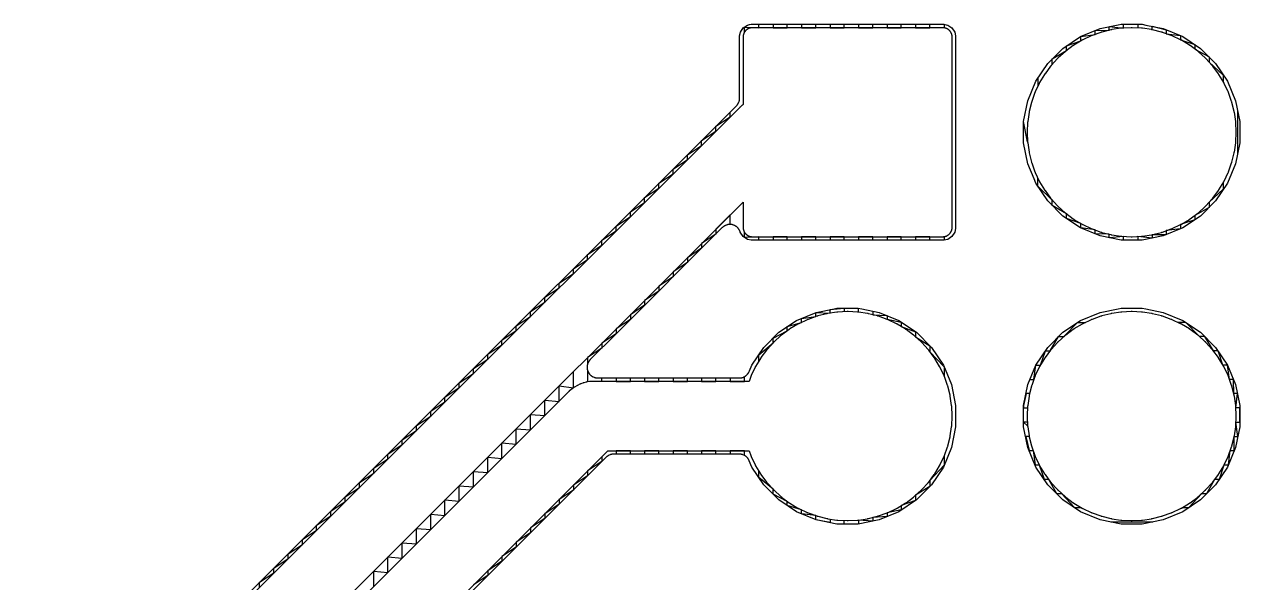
# Model space of a CAD drawing. Header units: metres. Extents: x 141.3 to 191.2, y -114.6 to -61.8.
# Drawn here: x 180.33 to 191.2, y -68.29 to -63.3 of the extents above; entities that cross this region are included whole.
import ezdxf

# ---------------------------------------------------------------- set-up
doc = ezdxf.new("R2010")
doc.units = ezdxf.units.M

msp = doc.modelspace()

# ---------------------------------------------------------------- linework, layer by layer
for points in [[(180.322, -70.403), (186.698, -64.026), (186.7, -64.025), (186.701, -64.023), (186.702, -64.022), (186.704, -64.02), (186.705, -64.018), (186.706, -64.017), (186.708, -64.015), (186.709, -64.013), (186.71, -64.012), (186.711, -64.01), (186.712, -64.008), (186.713, -64.006), (186.714, -64.004), (186.715, -64.002), (186.716, -64.001), (186.717, -63.999), (186.72, -63.991), (186.721, -63.989), (186.722, -63.987), (186.722, -63.985), (186.723, -63.983), (186.723, -63.981), (186.724, -63.979), (186.724, -63.977), (186.725, -63.975), (186.725, -63.973), (186.726, -63.97), (186.726, -63.968), (186.726, -63.966), (186.726, -63.964), (186.726, -63.962), (186.726, -63.96), (186.726, -63.958), (186.726, -63.401), (186.733, -63.367), (186.759, -63.329), (186.797, -63.303), (186.816, -63.299), (186.831, -63.296), (188.553, -63.296), (188.574, -63.301), (188.587, -63.303), (188.625, -63.329), (188.651, -63.367), (188.658, -63.401), (188.658, -65.123), (188.651, -65.157), (188.625, -65.195), (188.587, -65.221), (188.553, -65.228), (186.831, -65.228), (186.797, -65.221), (186.759, -65.195), (186.732, -65.156), (186.732, -65.155), (186.731, -65.153), (186.731, -65.151), (186.73, -65.149), (186.729, -65.147), (186.728, -65.145), (186.727, -65.143), (186.726, -65.142), (186.723, -65.136), (186.722, -65.134), (186.721, -65.132), (186.72, -65.13), (186.719, -65.129), (186.718, -65.127), (186.717, -65.125), (186.715, -65.123), (186.714, -65.122), (186.713, -65.12), (186.711, -65.119), (186.71, -65.117), (186.708, -65.116), (186.707, -65.114), (186.705, -65.113), (186.704, -65.111), (186.702, -65.11), (186.701, -65.109), (186.699, -65.107), (186.697, -65.106), (186.695, -65.105), (186.694, -65.104), (186.692, -65.103), (186.69, -65.102), (186.688, -65.101), (186.686, -65.1), (186.685, -65.099), (186.683, -65.098), (186.681, -65.097), (186.673, -65.094), (186.671, -65.093), (186.669, -65.092), (186.667, -65.092), (186.665, -65.091), (186.663, -65.09), (186.661, -65.09), (186.659, -65.089), (186.657, -65.089), (186.655, -65.089), (186.653, -65.088), (186.651, -65.088), (186.648, -65.088), (186.646, -65.088), (186.644, -65.087), (186.642, -65.087), (186.64, -65.087), (186.638, -65.087), (186.636, -65.087), (186.634, -65.088), (186.632, -65.088), (186.63, -65.088), (186.628, -65.088), (186.626, -65.089), (186.624, -65.089), (186.622, -65.089), (186.619, -65.09), (186.617, -65.09), (186.615, -65.091), (186.613, -65.092), (186.612, -65.092), (186.61, -65.093), (186.608, -65.094), (186.599, -65.097), (186.598, -65.098), (186.596, -65.099), (186.594, -65.1), (186.592, -65.101), (186.59, -65.102), (186.588, -65.103), (186.587, -65.104), (186.585, -65.105), (186.583, -65.106), (186.581, -65.107), (186.58, -65.109), (186.578, -65.11), (186.576, -65.111), (186.575, -65.113), (186.573, -65.114), (186.572, -65.116), (185.62, -66.068), (185.391, -66.297), (185.389, -66.298), (185.388, -66.3), (185.387, -66.301), (185.385, -66.303), (185.384, -66.305), (185.383, -66.306), (185.381, -66.308), (185.38, -66.31), (185.379, -66.311), (185.378, -66.313), (185.377, -66.315), (185.376, -66.317), (185.375, -66.319), (185.374, -66.321), (185.373, -66.322), (185.372, -66.324), (185.369, -66.332), (185.368, -66.334), (185.367, -66.336), (185.367, -66.338), (185.366, -66.34), (185.366, -66.342), (185.365, -66.344), (185.365, -66.346), (185.364, -66.348), (185.364, -66.35), (185.363, -66.353), (185.363, -66.355), (185.363, -66.357), (185.363, -66.359), (185.363, -66.361), (185.363, -66.363), (185.363, -66.365), (185.363, -66.367), (185.363, -66.369), (185.363, -66.371), (185.363, -66.373), (185.363, -66.375), (185.363, -66.377), (185.364, -66.38), (185.364, -66.382), (185.365, -66.384), (185.365, -66.386), (185.366, -66.388), (185.366, -66.39), (185.367, -66.392), (185.367, -66.394), (185.368, -66.396), (185.369, -66.398), (185.372, -66.406), (185.373, -66.408), (185.374, -66.409), (185.375, -66.411), (185.376, -66.413), (185.377, -66.415), (185.378, -66.417), (185.379, -66.419), (185.38, -66.42), (185.381, -66.422), (185.383, -66.424), (185.384, -66.425), (185.385, -66.427), (185.387, -66.429), (185.388, -66.43), (185.389, -66.432), (185.391, -66.433), (185.392, -66.435), (185.394, -66.436), (185.395, -66.437), (185.397, -66.439), (185.399, -66.44), (185.4, -66.441), (185.402, -66.443), (185.404, -66.444), (185.405, -66.445), (185.407, -66.446), (185.409, -66.447), (185.411, -66.448), (185.413, -66.449), (185.415, -66.45), (185.416, -66.451), (185.418, -66.452), (185.426, -66.455), (185.428, -66.456), (185.43, -66.457), (185.432, -66.457), (185.434, -66.458), (185.436, -66.458), (185.438, -66.459), (185.44, -66.459), (185.442, -66.46), (185.444, -66.46), (185.447, -66.461), (185.449, -66.461), (185.451, -66.461), (185.453, -66.461), (185.455, -66.461), (185.457, -66.461), (185.459, -66.461), (186.724, -66.461), (186.726, -66.461), (186.728, -66.461), (186.73, -66.461), (186.732, -66.461), (186.734, -66.461), (186.736, -66.461), (186.738, -66.46), (186.74, -66.46), (186.744, -66.459), (186.747, -66.459), (186.749, -66.458), (186.751, -66.458), (186.753, -66.457), (186.755, -66.456), (186.757, -66.456), (186.758, -66.455), (186.76, -66.454), (186.762, -66.453), (186.764, -66.452), (186.766, -66.452), (186.768, -66.451), (186.77, -66.45), (186.772, -66.449), (186.773, -66.447), (186.775, -66.446), (186.777, -66.445), (186.779, -66.444), (186.78, -66.443), (186.782, -66.441), (186.783, -66.44), (186.785, -66.439), (186.787, -66.437), (186.788, -66.436), (186.794, -66.43), (186.796, -66.428), (186.797, -66.426), (186.798, -66.425), (186.8, -66.423), (186.801, -66.422), (186.802, -66.42), (186.804, -66.418), (186.805, -66.417), (186.806, -66.415), (186.807, -66.413), (186.808, -66.411), (186.809, -66.409), (186.81, -66.408), (186.811, -66.406), (186.812, -66.404), (186.813, -66.402), (186.814, -66.398), (186.836, -66.345), (186.942, -66.187), (187.077, -66.052), (187.235, -65.946), (187.41, -65.874), (187.572, -65.842), (187.597, -65.836), (187.787, -65.836), (187.819, -65.843), (187.974, -65.874), (188.149, -65.946), (188.307, -66.052), (188.442, -66.187), (188.548, -66.345), (188.62, -66.52), (188.658, -66.707), (188.658, -66.897), (188.62, -67.084), (188.548, -67.259), (188.442, -67.417), (188.307, -67.552), (188.149, -67.658), (187.974, -67.73), (187.787, -67.768), (187.597, -67.768), (187.41, -67.73), (187.235, -67.658), (187.077, -67.552), (186.942, -67.417), (186.836, -67.259), (186.813, -67.202), (186.812, -67.2), (186.811, -67.198), (186.81, -67.196), (186.809, -67.195), (186.808, -67.193), (186.807, -67.191), (186.806, -67.189), (186.805, -67.187), (186.802, -67.184), (186.801, -67.182), (186.8, -67.18), (186.799, -67.179), (186.797, -67.177), (186.796, -67.175), (186.795, -67.174), (186.793, -67.172), (186.792, -67.171), (186.79, -67.169), (186.789, -67.168), (186.787, -67.167), (186.786, -67.165), (186.784, -67.164), (186.782, -67.163), (186.781, -67.161), (186.779, -67.16), (186.777, -67.159), (186.775, -67.158), (186.774, -67.157), (186.772, -67.156), (186.77, -67.155), (186.768, -67.154), (186.766, -67.153), (186.764, -67.152), (186.756, -67.149), (186.754, -67.148), (186.752, -67.147), (186.75, -67.147), (186.748, -67.146), (186.746, -67.146), (186.744, -67.145), (186.742, -67.145), (186.74, -67.144), (186.738, -67.144), (186.736, -67.143), (186.734, -67.143), (186.732, -67.143), (186.73, -67.143), (186.728, -67.143), (186.726, -67.143), (186.724, -67.143), (185.601, -67.143), (185.599, -67.143), (185.597, -67.143), (185.595, -67.143), (185.593, -67.143), (185.591, -67.143), (185.589, -67.143), (185.586, -67.144), (185.584, -67.144), (185.582, -67.145), (185.58, -67.145), (185.578, -67.146), (185.576, -67.146), (185.574, -67.147), (185.572, -67.147), (185.57, -67.148), (185.568, -67.149), (185.56, -67.152), (185.558, -67.153), (185.557, -67.154), (185.555, -67.155), (185.553, -67.156), (185.551, -67.157), (185.549, -67.158), (185.547, -67.159), (185.546, -67.16), (185.544, -67.161), (185.542, -67.163), (185.541, -67.164), (185.539, -67.165), (185.537, -67.167), (185.536, -67.168), (185.534, -67.169), (185.533, -67.171), (181.614, -71.09)], [(180.904, -70.74), (186.757, -64.888), (186.757, -65.112), (186.757, -65.114), (186.757, -65.116), (186.757, -65.118), (186.757, -65.12), (186.758, -65.122), (186.758, -65.124), (186.758, -65.127), (186.759, -65.129), (186.759, -65.131), (186.76, -65.133), (186.76, -65.135), (186.761, -65.137), (186.761, -65.139), (186.762, -65.141), (186.763, -65.143), (186.763, -65.145), (186.764, -65.146), (186.765, -65.148), (186.766, -65.15), (186.767, -65.152), (186.768, -65.154), (186.769, -65.156), (186.77, -65.157), (186.771, -65.159), (186.773, -65.161), (186.774, -65.163), (186.775, -65.164), (186.776, -65.166), (186.778, -65.168), (186.779, -65.169), (186.78, -65.171), (186.782, -65.172), (186.783, -65.174), (186.785, -65.175), (186.786, -65.176), (186.788, -65.178), (186.79, -65.179), (186.791, -65.18), (186.793, -65.181), (186.795, -65.183), (186.797, -65.184), (186.798, -65.185), (186.8, -65.186), (186.802, -65.187), (186.804, -65.188), (186.806, -65.189), (186.808, -65.19), (186.809, -65.191), (186.811, -65.191), (186.813, -65.192), (186.815, -65.193), (186.817, -65.193), (186.819, -65.194), (186.821, -65.194), (186.823, -65.195), (186.825, -65.195), (186.827, -65.196), (186.83, -65.196), (186.832, -65.196), (186.834, -65.197), (186.836, -65.197), (186.838, -65.197), (186.84, -65.197), (186.842, -65.197), (188.542, -65.197), (188.544, -65.197), (188.546, -65.197), (188.548, -65.197), (188.55, -65.197), (188.552, -65.196), (188.554, -65.196), (188.557, -65.196), (188.559, -65.195), (188.561, -65.195), (188.563, -65.194), (188.565, -65.194), (188.567, -65.193), (188.569, -65.193), (188.571, -65.192), (188.573, -65.191), (188.575, -65.191), (188.576, -65.19), (188.578, -65.189), (188.58, -65.188), (188.582, -65.187), (188.584, -65.186), (188.586, -65.185), (188.587, -65.184), (188.589, -65.183), (188.591, -65.181), (188.593, -65.18), (188.594, -65.179), (188.596, -65.178), (188.598, -65.176), (188.599, -65.175), (188.601, -65.174), (188.602, -65.172), (188.604, -65.171), (188.605, -65.169), (188.606, -65.168), (188.608, -65.166), (188.609, -65.164), (188.61, -65.163), (188.611, -65.161), (188.613, -65.159), (188.614, -65.157), (188.615, -65.156), (188.616, -65.154), (188.617, -65.152), (188.618, -65.15), (188.619, -65.148), (188.62, -65.146), (188.621, -65.145), (188.621, -65.143), (188.622, -65.141), (188.623, -65.139), (188.623, -65.137), (188.624, -65.135), (188.624, -65.133), (188.625, -65.131), (188.625, -65.129), (188.626, -65.127), (188.626, -65.124), (188.626, -65.122), (188.627, -65.12), (188.627, -65.118), (188.627, -65.116), (188.627, -65.114), (188.627, -65.112), (188.627, -63.412), (188.627, -63.41), (188.627, -63.408), (188.627, -63.406), (188.627, -63.404), (188.626, -63.402), (188.626, -63.4), (188.626, -63.397), (188.625, -63.395), (188.625, -63.393), (188.624, -63.391), (188.624, -63.389), (188.623, -63.387), (188.623, -63.385), (188.622, -63.383), (188.621, -63.381), (188.621, -63.379), (188.62, -63.378), (188.619, -63.376), (188.618, -63.374), (188.617, -63.372), (188.616, -63.37), (188.615, -63.368), (188.614, -63.367), (188.613, -63.365), (188.611, -63.363), (188.61, -63.361), (188.609, -63.36), (188.608, -63.358), (188.606, -63.356), (188.605, -63.355), (188.604, -63.353), (188.602, -63.352), (188.601, -63.35), (188.599, -63.349), (188.598, -63.348), (188.596, -63.346), (188.594, -63.345), (188.593, -63.344), (188.591, -63.343), (188.589, -63.341), (188.587, -63.34), (188.586, -63.339), (188.584, -63.338), (188.582, -63.337), (188.58, -63.336), (188.578, -63.335), (188.576, -63.334), (188.575, -63.333), (188.573, -63.333), (188.571, -63.332), (188.569, -63.331), (188.567, -63.331), (188.565, -63.33), (188.563, -63.33), (188.561, -63.329), (188.559, -63.329), (188.557, -63.328), (188.554, -63.328), (188.552, -63.328), (188.55, -63.327), (188.548, -63.327), (188.546, -63.327), (188.544, -63.327), (188.542, -63.327), (186.842, -63.327), (186.84, -63.327), (186.838, -63.327), (186.836, -63.327), (186.834, -63.327), (186.832, -63.328), (186.83, -63.328), (186.827, -63.328), (186.825, -63.329), (186.823, -63.329), (186.821, -63.33), (186.819, -63.33), (186.817, -63.331), (186.815, -63.331), (186.813, -63.332), (186.811, -63.333), (186.809, -63.333), (186.808, -63.334), (186.806, -63.335), (186.804, -63.336), (186.802, -63.337), (186.8, -63.338), (186.798, -63.339), (186.797, -63.34), (186.795, -63.341), (186.793, -63.343), (186.791, -63.344), (186.79, -63.345), (186.788, -63.346), (186.786, -63.348), (186.785, -63.349), (186.783, -63.35), (186.782, -63.352), (186.78, -63.353), (186.779, -63.355), (186.778, -63.356), (186.776, -63.358), (186.775, -63.36), (186.774, -63.361), (186.773, -63.363), (186.771, -63.365), (186.77, -63.367), (186.769, -63.368), (186.768, -63.37), (186.767, -63.372), (186.766, -63.374), (186.765, -63.376), (186.764, -63.378), (186.763, -63.379), (186.763, -63.381), (186.762, -63.383), (186.761, -63.385), (186.761, -63.387), (186.76, -63.389), (186.76, -63.391), (186.759, -63.393), (186.759, -63.395), (186.758, -63.397), (186.758, -63.4), (186.758, -63.402), (186.757, -63.404), (186.757, -63.406), (186.757, -63.408), (186.757, -63.41), (186.757, -63.412), (186.757, -64.015), (186.751, -64.02), (186.749, -64.021), (186.747, -64.022), (186.746, -64.024), (186.744, -64.025), (186.728, -64.04), (186.726, -64.041), (186.725, -64.043), (180.375, -70.393)], [(186.77, -63.367), (186.77, -63.321), (186.897, -63.327), (186.897, -63.296), (187.025, -63.296), (187.025, -63.327), (187.152, -63.327), (187.152, -63.296), (187.28, -63.296), (187.28, -63.327), (187.407, -63.327), (187.407, -63.296), (187.535, -63.296), (187.535, -63.327), (187.662, -63.327), (187.662, -63.296), (187.79, -63.296), (187.79, -63.327), (187.917, -63.327), (187.917, -63.296), (188.045, -63.296), (188.045, -63.327), (188.172, -63.327), (188.172, -63.296), (188.3, -63.296), (188.3, -63.327), (188.427, -63.327), (188.427, -63.296), (188.555, -63.297), (188.555, -63.328)], [(189.301, -64.349), (189.301, -64.352), (189.302, -64.354), (189.302, -64.356), (189.302, -64.358), (189.314, -64.44), (189.315, -64.442), (189.315, -64.444), (189.315, -64.446), (189.316, -64.448), (189.336, -64.529), (189.337, -64.531), (189.337, -64.533), (189.338, -64.535), (189.339, -64.537), (189.367, -64.616), (189.367, -64.618), (189.368, -64.62), (189.369, -64.622), (189.37, -64.624), (189.406, -64.699), (189.406, -64.701), (189.407, -64.703), (189.408, -64.705), (189.409, -64.706), (189.452, -64.778), (189.453, -64.78), (189.455, -64.781), (189.456, -64.783), (189.457, -64.785), (189.507, -64.852), (189.508, -64.854), (189.509, -64.855), (189.511, -64.857), (189.512, -64.858), (189.568, -64.92), (189.569, -64.922), (189.571, -64.923), (189.572, -64.925), (189.574, -64.926), (189.636, -64.982), (189.637, -64.983), (189.639, -64.985), (189.64, -64.986), (189.642, -64.987), (189.709, -65.037), (189.711, -65.038), (189.713, -65.039), (189.714, -65.041), (189.716, -65.042), (189.788, -65.085), (189.789, -65.086), (189.791, -65.087), (189.793, -65.088), (189.795, -65.088), (189.87, -65.124), (189.872, -65.125), (189.874, -65.126), (189.876, -65.127), (189.878, -65.127), (189.957, -65.155), (189.957, -65.155), (189.958, -65.156), (189.96, -65.157), (189.963, -65.157), (189.965, -65.158), (190.046, -65.178), (190.048, -65.179), (190.05, -65.179), (190.052, -65.179), (190.054, -65.18), (190.136, -65.192), (190.138, -65.192), (190.14, -65.192), (190.142, -65.193), (190.145, -65.193), (190.228, -65.197), (190.23, -65.197), (190.232, -65.197), (190.234, -65.197), (190.236, -65.197), (190.319, -65.193), (190.322, -65.193), (190.324, -65.192), (190.326, -65.192), (190.328, -65.192), (190.41, -65.18), (190.412, -65.179), (190.414, -65.179), (190.416, -65.179), (190.418, -65.178), (190.499, -65.158), (190.501, -65.157), (190.503, -65.157), (190.505, -65.156), (190.507, -65.155), (190.586, -65.127), (190.588, -65.127), (190.59, -65.126), (190.592, -65.125), (190.594, -65.124), (190.669, -65.088), (190.671, -65.088), (190.673, -65.087), (190.675, -65.086), (190.676, -65.085), (190.748, -65.042), (190.75, -65.041), (190.751, -65.039), (190.753, -65.038), (190.755, -65.037), (190.822, -64.987), (190.824, -64.986), (190.825, -64.985), (190.827, -64.983), (190.828, -64.982), (190.89, -64.926), (190.892, -64.925), (190.893, -64.923), (190.895, -64.922), (190.896, -64.92), (190.952, -64.858), (190.953, -64.857), (190.955, -64.855), (190.956, -64.854), (190.957, -64.852), (191.007, -64.785), (191.008, -64.783), (191.009, -64.781), (191.011, -64.78), (191.012, -64.778), (191.055, -64.706), (191.056, -64.705), (191.057, -64.703), (191.058, -64.701), (191.058, -64.699), (191.094, -64.624), (191.095, -64.622), (191.096, -64.62), (191.097, -64.618), (191.097, -64.616), (191.125, -64.537), (191.125, -64.537), (191.125, -64.537), (191.126, -64.535), (191.127, -64.533), (191.127, -64.531), (191.128, -64.529), (191.148, -64.448), (191.149, -64.446), (191.149, -64.444), (191.149, -64.442), (191.15, -64.44), (191.162, -64.358), (191.162, -64.356), (191.162, -64.354), (191.163, -64.352), (191.163, -64.349), (191.167, -64.266), (191.167, -64.264), (191.167, -64.262), (191.167, -64.26), (191.167, -64.258), (191.163, -64.175), (191.163, -64.172), (191.162, -64.17), (191.162, -64.168), (191.162, -64.166), (191.15, -64.084), (191.149, -64.082), (191.149, -64.08), (191.149, -64.078), (191.148, -64.076), (191.128, -63.995), (191.127, -63.993), (191.127, -63.991), (191.126, -63.989), (191.125, -63.987), (191.097, -63.908), (191.097, -63.906), (191.096, -63.904), (191.095, -63.902), (191.094, -63.9), (191.058, -63.825), (191.058, -63.823), (191.057, -63.821), (191.056, -63.819), (191.055, -63.818), (191.012, -63.746), (191.011, -63.744), (191.009, -63.743), (191.008, -63.741), (191.007, -63.739), (190.957, -63.672), (190.956, -63.67), (190.955, -63.669), (190.953, -63.667), (190.952, -63.666), (190.896, -63.604), (190.895, -63.602), (190.893, -63.601), (190.892, -63.599), (190.89, -63.598), (190.828, -63.542), (190.827, -63.541), (190.825, -63.539), (190.824, -63.538), (190.822, -63.537), (190.755, -63.487), (190.753, -63.486), (190.751, -63.485), (190.75, -63.483), (190.748, -63.482), (190.676, -63.439), (190.675, -63.438), (190.673, -63.437), (190.671, -63.436), (190.669, -63.436), (190.594, -63.4), (190.592, -63.399), (190.59, -63.398), (190.588, -63.397), (190.586, -63.397), (190.507, -63.369), (190.507, -63.369), (190.506, -63.368), (190.504, -63.367), (190.501, -63.367), (190.499, -63.366), (190.418, -63.346), (190.416, -63.345), (190.414, -63.345), (190.412, -63.345), (190.41, -63.344), (190.328, -63.332), (190.326, -63.332), (190.324, -63.332), (190.322, -63.331), (190.319, -63.331), (190.236, -63.327), (190.234, -63.327), (190.232, -63.327), (190.23, -63.327), (190.228, -63.327), (190.145, -63.331), (190.142, -63.331), (190.14, -63.332), (190.138, -63.332), (190.136, -63.332), (190.054, -63.344), (190.052, -63.345), (190.05, -63.345), (190.048, -63.345), (190.046, -63.346), (189.965, -63.366), (189.963, -63.367), (189.961, -63.367), (189.959, -63.368), (189.957, -63.369), (189.878, -63.397), (189.876, -63.397), (189.874, -63.398), (189.872, -63.399), (189.87, -63.4), (189.795, -63.436), (189.793, -63.436), (189.791, -63.437), (189.789, -63.438), (189.788, -63.439), (189.716, -63.482), (189.714, -63.483), (189.713, -63.485), (189.711, -63.486), (189.709, -63.487), (189.642, -63.537), (189.64, -63.538), (189.639, -63.539), (189.637, -63.541), (189.636, -63.542), (189.574, -63.598), (189.572, -63.599), (189.571, -63.601), (189.569, -63.602), (189.568, -63.604), (189.512, -63.666), (189.511, -63.667), (189.509, -63.669), (189.508, -63.67), (189.507, -63.672), (189.457, -63.739), (189.456, -63.741), (189.455, -63.743), (189.453, -63.744), (189.452, -63.746), (189.409, -63.818), (189.408, -63.819), (189.407, -63.821), (189.406, -63.823), (189.406, -63.825), (189.37, -63.9), (189.369, -63.902), (189.368, -63.904), (189.367, -63.906), (189.367, -63.908), (189.339, -63.987), (189.339, -63.987), (189.339, -63.987), (189.338, -63.989), (189.337, -63.991), (189.337, -63.993), (189.336, -63.995), (189.316, -64.076), (189.315, -64.078), (189.315, -64.08), (189.315, -64.082), (189.314, -64.084), (189.302, -64.166), (189.302, -64.168), (189.302, -64.17), (189.301, -64.172), (189.301, -64.175), (189.297, -64.258), (189.297, -64.26), (189.297, -64.262), (189.297, -64.264), (189.297, -64.266), (189.301, -64.349), (189.266, -64.167), (189.304, -63.98), (189.376, -63.805), (189.482, -63.647), (189.617, -63.512), (189.775, -63.406), (189.95, -63.334), (190.112, -63.302), (190.137, -63.296), (190.327, -63.296), (190.359, -63.303), (190.514, -63.334), (190.689, -63.406), (190.847, -63.512), (190.982, -63.647), (191.088, -63.805), (191.16, -63.98), (191.198, -64.167), (191.198, -64.357), (191.16, -64.544), (191.088, -64.719), (190.982, -64.877), (190.847, -65.012), (190.689, -65.118), (190.514, -65.19), (190.327, -65.228), (190.137, -65.228), (189.95, -65.19), (189.775, -65.118), (189.617, -65.012), (189.482, -64.877), (189.376, -64.719), (189.36, -64.679), (189.304, -64.544), (189.266, -64.357), (189.266, -64.167)], [(189.521, -63.655), (189.521, -63.607), (189.649, -63.532), (189.649, -63.49), (189.776, -63.446), (189.776, -63.406), (189.904, -63.387), (189.904, -63.353), (190.031, -63.349), (190.031, -63.317), (190.159, -63.33), (190.159, -63.296), (190.286, -63.296), (190.286, -63.33)], [(190.414, -63.345), (190.414, -63.314), (190.541, -63.345), (190.541, -63.381), (190.669, -63.398), (190.669, -63.436), (190.796, -63.478), (190.796, -63.518), (190.924, -63.589), (190.924, -63.635), (191.051, -63.751), (191.051, -63.813)], [(189.394, -63.778), (189.394, -63.849)], [(182.435, -68.332), (182.435, -68.289), (182.562, -68.205), (182.562, -68.162), (182.69, -68.077), (182.69, -68.034), (182.817, -67.95), (182.817, -67.907), (182.945, -67.822), (182.945, -67.779), (183.072, -67.695), (183.072, -67.652), (183.2, -67.567), (183.2, -67.524), (183.327, -67.44), (183.327, -67.397), (183.455, -67.312), (183.455, -67.269), (183.582, -67.185), (183.582, -67.142), (183.71, -67.057), (183.71, -67.014), (183.837, -66.93), (183.837, -66.887), (183.965, -66.802), (183.965, -66.759), (184.092, -66.675), (184.092, -66.632), (184.22, -66.547), (184.22, -66.504), (184.347, -66.42), (184.347, -66.377), (184.475, -66.292), (184.475, -66.249), (184.602, -66.165), (184.602, -66.122), (184.73, -66.037), (184.73, -65.994), (184.857, -65.91), (184.857, -65.867), (184.985, -65.782), (184.985, -65.739), (185.112, -65.655), (185.112, -65.612), (185.24, -65.527), (185.24, -65.484), (185.367, -65.4), (185.367, -65.357), (185.495, -65.272), (185.495, -65.229), (185.622, -65.145), (185.622, -65.102), (185.75, -65.017), (185.75, -64.974), (185.877, -64.89), (185.877, -64.847), (186.005, -64.762), (186.005, -64.719), (186.132, -64.635), (186.132, -64.592), (186.26, -64.507), (186.26, -64.464), (186.387, -64.38), (186.387, -64.337), (186.515, -64.252), (186.515, -64.209), (186.642, -64.125), (186.642, -64.082)], [(191.179, -64.074), (191.179, -64.45)], [(191.051, -64.711), (191.051, -64.773), (190.924, -64.889), (190.924, -64.935), (190.796, -65.006), (190.796, -65.046), (190.669, -65.088), (190.669, -65.126), (190.541, -65.143), (190.541, -65.179), (190.414, -65.179), (190.414, -65.21), (190.286, -65.194), (190.286, -65.228), (190.159, -65.228), (190.159, -65.194), (190.031, -65.207), (190.031, -65.175), (189.904, -65.171), (189.904, -65.137), (189.776, -65.118), (189.776, -65.078), (189.649, -65.034), (189.649, -64.992), (189.521, -64.917), (189.521, -64.869), (189.394, -64.746), (189.394, -64.675)], [(186.642, -65.087), (186.642, -65.002), (186.515, -65.13), (186.515, -65.173), (186.387, -65.257), (186.387, -65.3), (186.26, -65.385), (186.26, -65.428), (186.132, -65.512), (186.132, -65.555), (186.005, -65.64), (186.005, -65.683), (185.877, -65.767), (185.877, -65.81), (185.75, -65.895), (185.75, -65.938), (185.622, -66.022), (185.622, -66.065), (185.495, -66.15), (185.495, -66.193), (185.367, -66.277), (185.367, -66.336)], [(188.555, -65.196), (188.555, -65.227), (188.427, -65.228), (188.427, -65.197), (188.3, -65.197), (188.3, -65.228), (188.172, -65.228), (188.172, -65.197), (188.045, -65.197), (188.045, -65.228), (187.917, -65.228), (187.917, -65.197), (187.79, -65.197), (187.79, -65.228), (187.662, -65.228), (187.662, -65.197), (187.535, -65.197), (187.535, -65.228), (187.407, -65.228), (187.407, -65.197), (187.28, -65.197), (187.28, -65.228), (187.152, -65.228), (187.152, -65.197), (187.025, -65.197), (187.025, -65.228), (186.897, -65.228), (186.897, -65.197), (186.77, -65.203), (186.77, -65.157)], [(186.897, -66.311), (186.897, -66.253), (187.025, -66.147), (187.025, -66.104), (187.152, -66.039), (187.152, -66.001), (187.28, -65.964), (187.28, -65.928), (187.407, -65.912), (187.407, -65.875), (187.535, -65.881), (187.535, -65.849), (187.662, -65.836), (187.662, -65.868)], [(187.79, -65.872), (187.79, -65.837)], [(189.319, -66.601), (189.287, -66.601), (189.266, -66.707), (189.304, -66.52), (189.376, -66.345), (189.482, -66.187), (189.617, -66.052), (189.775, -65.946), (189.95, -65.874), (190.112, -65.842), (190.137, -65.836), (190.327, -65.836), (190.359, -65.843), (190.514, -65.874), (190.689, -65.946), (190.847, -66.052), (190.982, -66.187), (191.088, -66.345), (191.16, -66.52), (191.198, -66.707), (191.198, -66.897), (191.16, -67.084), (191.088, -67.259), (190.982, -67.417), (190.847, -67.552), (190.689, -67.658), (190.514, -67.73), (190.327, -67.768), (190.137, -67.768), (189.95, -67.73), (189.775, -67.658), (189.617, -67.552), (189.482, -67.417), (189.376, -67.259), (189.304, -67.084), (189.266, -66.897), (189.266, -66.707), (189.266, -66.729), (189.3, -66.729)], [(181.555, -71.105), (185.548, -67.112), (186.811, -67.112), (186.827, -67.156), (186.827, -67.158), (186.828, -67.16), (186.829, -67.162), (186.83, -67.164), (186.866, -67.239), (186.866, -67.241), (186.867, -67.243), (186.868, -67.245), (186.869, -67.246), (186.912, -67.318), (186.913, -67.32), (186.915, -67.321), (186.916, -67.323), (186.917, -67.325), (186.967, -67.392), (186.968, -67.394), (186.969, -67.395), (186.971, -67.397), (186.972, -67.398), (187.028, -67.46), (187.029, -67.462), (187.031, -67.463), (187.032, -67.465), (187.034, -67.466), (187.096, -67.522), (187.097, -67.523), (187.099, -67.525), (187.1, -67.526), (187.102, -67.527), (187.169, -67.577), (187.171, -67.578), (187.173, -67.579), (187.174, -67.581), (187.176, -67.582), (187.248, -67.625), (187.249, -67.626), (187.251, -67.627), (187.253, -67.628), (187.255, -67.628), (187.33, -67.664), (187.332, -67.665), (187.334, -67.666), (187.336, -67.667), (187.338, -67.667), (187.417, -67.695), (187.417, -67.695), (187.417, -67.695), (187.419, -67.696), (187.421, -67.697), (187.423, -67.697), (187.425, -67.698), (187.506, -67.718), (187.508, -67.719), (187.51, -67.719), (187.512, -67.719), (187.514, -67.72), (187.596, -67.732), (187.598, -67.732), (187.6, -67.732), (187.602, -67.733), (187.605, -67.733), (187.688, -67.737), (187.69, -67.737), (187.692, -67.737), (187.694, -67.737), (187.696, -67.737), (187.779, -67.733), (187.782, -67.733), (187.784, -67.732), (187.786, -67.732), (187.788, -67.732), (187.87, -67.72), (187.872, -67.719), (187.874, -67.719), (187.876, -67.719), (187.878, -67.718), (187.959, -67.698), (187.961, -67.697), (187.963, -67.697), (187.965, -67.696), (187.967, -67.695), (188.046, -67.667), (188.048, -67.667), (188.05, -67.666), (188.052, -67.665), (188.054, -67.664), (188.129, -67.628), (188.131, -67.628), (188.133, -67.627), (188.135, -67.626), (188.136, -67.625), (188.208, -67.582), (188.21, -67.581), (188.211, -67.579), (188.213, -67.578), (188.215, -67.577), (188.282, -67.527), (188.284, -67.526), (188.285, -67.525), (188.287, -67.523), (188.288, -67.522), (188.35, -67.466), (188.352, -67.465), (188.353, -67.463), (188.355, -67.462), (188.356, -67.46), (188.412, -67.398), (188.413, -67.397), (188.415, -67.395), (188.416, -67.394), (188.417, -67.392), (188.467, -67.325), (188.468, -67.323), (188.469, -67.321), (188.471, -67.32), (188.472, -67.318), (188.515, -67.246), (188.516, -67.245), (188.517, -67.243), (188.518, -67.241), (188.518, -67.239), (188.554, -67.164), (188.555, -67.162), (188.556, -67.16), (188.557, -67.158), (188.557, -67.156), (188.585, -67.077), (188.585, -67.077), (188.586, -67.076), (188.587, -67.074), (188.587, -67.071), (188.588, -67.069), (188.608, -66.988), (188.609, -66.986), (188.609, -66.984), (188.609, -66.982), (188.61, -66.98), (188.622, -66.898), (188.622, -66.896), (188.622, -66.894), (188.623, -66.892), (188.623, -66.889), (188.627, -66.806), (188.627, -66.804), (188.627, -66.802), (188.627, -66.8), (188.627, -66.798), (188.623, -66.715), (188.623, -66.712), (188.622, -66.71), (188.622, -66.708), (188.622, -66.706), (188.61, -66.624), (188.609, -66.622), (188.609, -66.62), (188.609, -66.618), (188.608, -66.616), (188.588, -66.535), (188.587, -66.533), (188.587, -66.531), (188.586, -66.529), (188.585, -66.527), (188.557, -66.448), (188.557, -66.446), (188.556, -66.444), (188.555, -66.442), (188.554, -66.44), (188.518, -66.365), (188.518, -66.363), (188.517, -66.361), (188.516, -66.359), (188.515, -66.358), (188.472, -66.286), (188.471, -66.284), (188.469, -66.283), (188.468, -66.281), (188.467, -66.279), (188.417, -66.212), (188.416, -66.21), (188.415, -66.209), (188.413, -66.207), (188.412, -66.206), (188.356, -66.144), (188.355, -66.142), (188.353, -66.141), (188.352, -66.139), (188.35, -66.138), (188.288, -66.082), (188.287, -66.081), (188.285, -66.079), (188.284, -66.078), (188.282, -66.077), (188.215, -66.027), (188.213, -66.026), (188.211, -66.025), (188.21, -66.023), (188.208, -66.022), (188.136, -65.979), (188.135, -65.978), (188.133, -65.977), (188.131, -65.976), (188.129, -65.976), (188.054, -65.94), (188.052, -65.939), (188.05, -65.938), (188.048, -65.937), (188.046, -65.937), (187.967, -65.909), (187.967, -65.909), (187.966, -65.908), (187.964, -65.907), (187.961, -65.907), (187.959, -65.906), (187.878, -65.886), (187.876, -65.885), (187.874, -65.885), (187.872, -65.885), (187.87, -65.884), (187.788, -65.872), (187.786, -65.872), (187.784, -65.872), (187.782, -65.871), (187.779, -65.871), (187.696, -65.867), (187.694, -65.867), (187.692, -65.867), (187.69, -65.867), (187.688, -65.867), (187.605, -65.871), (187.602, -65.871), (187.6, -65.872), (187.598, -65.872), (187.596, -65.872), (187.514, -65.884), (187.512, -65.885), (187.51, -65.885), (187.508, -65.885), (187.506, -65.886), (187.425, -65.906), (187.423, -65.907), (187.421, -65.907), (187.419, -65.908), (187.417, -65.909), (187.338, -65.937), (187.336, -65.937), (187.334, -65.938), (187.332, -65.939), (187.33, -65.94), (187.255, -65.976), (187.253, -65.976), (187.251, -65.977), (187.249, -65.978), (187.248, -65.979), (187.176, -66.022), (187.174, -66.023), (187.173, -66.025), (187.171, -66.026), (187.169, -66.027), (187.102, -66.077), (187.1, -66.078), (187.099, -66.079), (187.097, -66.081), (187.096, -66.082), (187.034, -66.138), (187.032, -66.139), (187.031, -66.141), (187.029, -66.142), (187.028, -66.144), (186.972, -66.206), (186.971, -66.207), (186.969, -66.209), (186.968, -66.21), (186.967, -66.212), (186.917, -66.279), (186.916, -66.281), (186.915, -66.283), (186.913, -66.284), (186.912, -66.286), (186.869, -66.358), (186.868, -66.359), (186.867, -66.361), (186.866, -66.363), (186.866, -66.365), (186.83, -66.44), (186.829, -66.442), (186.828, -66.444), (186.827, -66.446), (186.827, -66.448), (186.811, -66.492), (185.42, -66.492), (185.418, -66.492), (185.416, -66.492), (185.394, -66.493), (185.392, -66.493), (185.39, -66.493), (185.388, -66.494), (185.385, -66.494), (185.364, -66.497), (185.362, -66.497), (185.36, -66.498), (185.357, -66.498), (185.355, -66.499), (185.334, -66.504), (185.332, -66.505), (185.33, -66.505), (185.328, -66.506), (185.326, -66.507), (185.305, -66.514), (185.303, -66.515), (185.301, -66.515), (185.299, -66.516), (185.298, -66.517), (185.278, -66.527), (185.276, -66.528), (185.274, -66.529), (185.272, -66.53), (185.27, -66.531), (185.251, -66.542), (185.249, -66.543), (185.248, -66.544), (185.246, -66.545), (185.244, -66.547), (185.227, -66.56), (185.225, -66.561), (185.223, -66.562), (185.222, -66.564), (185.22, -66.565), (185.204, -66.58), (185.202, -66.581), (185.201, -66.583), (181.026, -70.758)], [(187.917, -65.862), (187.917, -65.896), (188.045, -65.903), (188.045, -65.936), (188.172, -65.962), (188.172, -66.001), (188.3, -66.047), (188.3, -66.093), (188.427, -66.172), (188.427, -66.226), (188.555, -66.362), (188.555, -66.442)], [(189.3, -66.856), (189.266, -66.856), (189.301, -66.889), (189.301, -66.892), (189.302, -66.894), (189.302, -66.896), (189.302, -66.898), (189.314, -66.98), (189.315, -66.982), (189.315, -66.984), (189.315, -66.986), (189.316, -66.988), (189.336, -67.069), (189.337, -67.071), (189.337, -67.073), (189.338, -67.075), (189.339, -67.077), (189.367, -67.156), (189.367, -67.158), (189.368, -67.16), (189.369, -67.162), (189.37, -67.164), (189.406, -67.239), (189.406, -67.241), (189.407, -67.243), (189.408, -67.245), (189.409, -67.246), (189.452, -67.318), (189.453, -67.32), (189.455, -67.321), (189.456, -67.323), (189.457, -67.325), (189.507, -67.392), (189.508, -67.394), (189.509, -67.395), (189.511, -67.397), (189.512, -67.398), (189.568, -67.46), (189.569, -67.462), (189.571, -67.463), (189.572, -67.465), (189.574, -67.466), (189.636, -67.522), (189.637, -67.523), (189.639, -67.525), (189.64, -67.526), (189.642, -67.527), (189.709, -67.577), (189.711, -67.578), (189.713, -67.579), (189.714, -67.581), (189.716, -67.582), (189.788, -67.625), (189.789, -67.626), (189.791, -67.627), (189.793, -67.628), (189.795, -67.628), (189.87, -67.664), (189.872, -67.665), (189.874, -67.666), (189.876, -67.667), (189.878, -67.667), (189.957, -67.695), (189.957, -67.695), (189.958, -67.696), (189.96, -67.697), (189.963, -67.697), (189.965, -67.698), (190.046, -67.718), (190.048, -67.719), (190.05, -67.719), (190.052, -67.719), (190.054, -67.72), (190.136, -67.732), (190.138, -67.732), (190.14, -67.732), (190.142, -67.733), (190.145, -67.733), (190.228, -67.737), (190.23, -67.737), (190.232, -67.737), (190.234, -67.737), (190.236, -67.737), (190.319, -67.733), (190.322, -67.733), (190.324, -67.732), (190.326, -67.732), (190.328, -67.732), (190.41, -67.72), (190.412, -67.719), (190.414, -67.719), (190.416, -67.719), (190.418, -67.718), (190.499, -67.698), (190.501, -67.697), (190.503, -67.697), (190.505, -67.696), (190.507, -67.695), (190.586, -67.667), (190.588, -67.667), (190.59, -67.666), (190.592, -67.665), (190.594, -67.664), (190.669, -67.628), (190.671, -67.628), (190.673, -67.627), (190.675, -67.626), (190.676, -67.625), (190.748, -67.582), (190.75, -67.581), (190.751, -67.579), (190.753, -67.578), (190.755, -67.577), (190.822, -67.527), (190.824, -67.526), (190.825, -67.525), (190.827, -67.523), (190.828, -67.522), (190.89, -67.466), (190.892, -67.465), (190.893, -67.463), (190.895, -67.462), (190.896, -67.46), (190.952, -67.398), (190.953, -67.397), (190.955, -67.395), (190.956, -67.394), (190.957, -67.392), (191.007, -67.325), (191.008, -67.323), (191.009, -67.321), (191.011, -67.32), (191.012, -67.318), (191.055, -67.246), (191.056, -67.245), (191.057, -67.243), (191.058, -67.241), (191.058, -67.239), (191.094, -67.164), (191.095, -67.162), (191.096, -67.16), (191.097, -67.158), (191.097, -67.156), (191.125, -67.077), (191.125, -67.077), (191.125, -67.077), (191.126, -67.075), (191.127, -67.073), (191.127, -67.071), (191.128, -67.069), (191.148, -66.988), (191.149, -66.986), (191.149, -66.984), (191.149, -66.982), (191.15, -66.98), (191.162, -66.898), (191.162, -66.896), (191.162, -66.894), (191.163, -66.892), (191.163, -66.889), (191.167, -66.806), (191.167, -66.804), (191.167, -66.802), (191.167, -66.8), (191.167, -66.798), (191.163, -66.715), (191.163, -66.712), (191.162, -66.71), (191.162, -66.708), (191.162, -66.706), (191.15, -66.624), (191.149, -66.622), (191.149, -66.62), (191.149, -66.618), (191.148, -66.616), (191.128, -66.535), (191.127, -66.533), (191.127, -66.531), (191.126, -66.529), (191.125, -66.527), (191.097, -66.448), (191.097, -66.446), (191.096, -66.444), (191.095, -66.442), (191.094, -66.44), (191.058, -66.365), (191.058, -66.363), (191.057, -66.361), (191.056, -66.359), (191.055, -66.358), (191.012, -66.286), (191.011, -66.284), (191.009, -66.283), (191.008, -66.281), (191.007, -66.279), (190.957, -66.212), (190.956, -66.21), (190.955, -66.209), (190.953, -66.207), (190.952, -66.206), (190.896, -66.144), (190.895, -66.142), (190.893, -66.141), (190.892, -66.139), (190.89, -66.138), (190.828, -66.082), (190.827, -66.081), (190.825, -66.079), (190.824, -66.078), (190.822, -66.077), (190.755, -66.027), (190.753, -66.026), (190.751, -66.025), (190.75, -66.023), (190.748, -66.022), (190.676, -65.979), (190.675, -65.978), (190.673, -65.977), (190.671, -65.976), (190.669, -65.976), (190.594, -65.94), (190.592, -65.939), (190.59, -65.938), (190.588, -65.937), (190.586, -65.937), (190.507, -65.909), (190.507, -65.909), (190.506, -65.908), (190.504, -65.907), (190.501, -65.907), (190.499, -65.906), (190.418, -65.886), (190.416, -65.885), (190.414, -65.885), (190.412, -65.885), (190.41, -65.884), (190.328, -65.872), (190.326, -65.872), (190.324, -65.872), (190.322, -65.871), (190.319, -65.871), (190.236, -65.867), (190.234, -65.867), (190.232, -65.867), (190.23, -65.867), (190.228, -65.867), (190.145, -65.871), (190.142, -65.871), (190.14, -65.872), (190.138, -65.872), (190.136, -65.872), (190.054, -65.884), (190.052, -65.885), (190.05, -65.885), (190.048, -65.885), (190.046, -65.886), (189.965, -65.906), (189.963, -65.907), (189.961, -65.907), (189.959, -65.908), (189.957, -65.909), (189.878, -65.937), (189.876, -65.937), (189.874, -65.938), (189.872, -65.939), (189.87, -65.94), (189.795, -65.976), (189.793, -65.976), (189.791, -65.977), (189.789, -65.978), (189.788, -65.979), (189.716, -66.022), (189.714, -66.023), (189.713, -66.025), (189.711, -66.026), (189.709, -66.027), (189.642, -66.077), (189.64, -66.078), (189.639, -66.079), (189.637, -66.081), (189.636, -66.082), (189.574, -66.138), (189.572, -66.139), (189.571, -66.141), (189.569, -66.142), (189.568, -66.144), (189.512, -66.206), (189.511, -66.207), (189.509, -66.209), (189.508, -66.21), (189.507, -66.212), (189.457, -66.279), (189.456, -66.281), (189.455, -66.283), (189.453, -66.284), (189.452, -66.286), (189.409, -66.358), (189.408, -66.359), (189.407, -66.361), (189.406, -66.363), (189.406, -66.365), (189.37, -66.44), (189.369, -66.442), (189.368, -66.444), (189.367, -66.446), (189.367, -66.448), (189.339, -66.527), (189.339, -66.527), (189.339, -66.527), (189.338, -66.529), (189.337, -66.531), (189.337, -66.533), (189.336, -66.535), (189.316, -66.616), (189.315, -66.618), (189.315, -66.62), (189.315, -66.622), (189.314, -66.624), (189.302, -66.706), (189.302, -66.708), (189.302, -66.71), (189.301, -66.712), (189.301, -66.715), (189.297, -66.798), (189.297, -66.8), (189.297, -66.802), (189.297, -66.804), (189.297, -66.806), (189.301, -66.889)], [(189.323, -66.474), (189.357, -66.474), (189.376, -66.346), (189.416, -66.346), (189.46, -66.219), (189.502, -66.219), (189.577, -66.091), (189.625, -66.091), (189.748, -65.964), (189.819, -65.964)], [(190.681, -67.621), (190.743, -67.621), (190.859, -67.494), (190.905, -67.494), (190.976, -67.366), (191.016, -67.366), (191.058, -67.239), (191.096, -67.239), (191.113, -67.111), (191.149, -67.111), (191.149, -66.984), (191.18, -66.984), (191.164, -66.856), (191.198, -66.856), (191.198, -66.729), (191.164, -66.729), (191.177, -66.601), (191.145, -66.601), (191.141, -66.474), (191.107, -66.474), (191.088, -66.346), (191.048, -66.346), (191.004, -66.219), (190.962, -66.219), (190.887, -66.091), (190.839, -66.091), (190.716, -65.964), (190.645, -65.964)], [(183.455, -68.328), (183.455, -68.19), (183.582, -68.201), (183.582, -68.062), (183.71, -68.073), (183.71, -67.935), (183.837, -67.946), (183.837, -67.807), (183.965, -67.818), (183.965, -67.68), (184.092, -67.691), (184.092, -67.552), (184.22, -67.563), (184.22, -67.425), (184.347, -67.436), (184.347, -67.297), (184.475, -67.308), (184.475, -67.17), (184.602, -67.181), (184.602, -67.042), (184.73, -67.053), (184.73, -66.915), (184.857, -66.926), (184.857, -66.787), (184.985, -66.798), (184.985, -66.66), (185.112, -66.671), (185.112, -66.532), (185.24, -66.55), (185.24, -66.405)], [(185.367, -66.394), (185.367, -66.497)], [(185.495, -66.492), (185.495, -66.461), (185.622, -66.461), (185.622, -66.492), (185.75, -66.492), (185.75, -66.461), (185.877, -66.461), (185.877, -66.492), (186.005, -66.492), (186.005, -66.461), (186.132, -66.461), (186.132, -66.492), (186.26, -66.492), (186.26, -66.461), (186.387, -66.461), (186.387, -66.492), (186.515, -66.492), (186.515, -66.461), (186.642, -66.461), (186.642, -66.492), (186.77, -66.492), (186.77, -66.449)], [(189.315, -66.984), (189.284, -66.984), (189.315, -67.111), (189.351, -67.111), (189.368, -67.239), (189.406, -67.239), (189.448, -67.366), (189.488, -67.366), (189.559, -67.494), (189.605, -67.494), (189.721, -67.621), (189.783, -67.621)], [(186.77, -67.155), (186.77, -67.112), (186.642, -67.112), (186.642, -67.143), (186.515, -67.143), (186.515, -67.112), (186.387, -67.112), (186.387, -67.143), (186.26, -67.143), (186.26, -67.112), (186.132, -67.112), (186.132, -67.143), (186.005, -67.143), (186.005, -67.112), (185.877, -67.112), (185.877, -67.143), (185.75, -67.143), (185.75, -67.112), (185.622, -67.112), (185.622, -67.143)], [(185.495, -67.166), (185.495, -67.209), (185.367, -67.293), (185.367, -67.336), (185.24, -67.421), (185.24, -67.464), (185.112, -67.548), (185.112, -67.591), (184.985, -67.676), (184.985, -67.719), (184.857, -67.803), (184.857, -67.846), (184.73, -67.931), (184.73, -67.974), (184.602, -68.058), (184.602, -68.101), (184.475, -68.186), (184.475, -68.229), (184.347, -68.313)], [(188.555, -67.162), (188.555, -67.242), (188.427, -67.378), (188.427, -67.432), (188.3, -67.511), (188.3, -67.557), (188.172, -67.603), (188.172, -67.642), (188.045, -67.668), (188.045, -67.701), (187.917, -67.708), (187.917, -67.742), (187.79, -67.732), (187.79, -67.767), (187.662, -67.768), (187.662, -67.736)], [(187.535, -67.723), (187.535, -67.755), (187.407, -67.729), (187.407, -67.692), (187.28, -67.676), (187.28, -67.64), (187.152, -67.603), (187.152, -67.565), (187.025, -67.5), (187.025, -67.457), (186.897, -67.351), (186.897, -67.293)], [(190.044, -67.749), (190.42, -67.749)]]:
    msp.add_lwpolyline(points)

doc.saveas('drawing.dxf')
